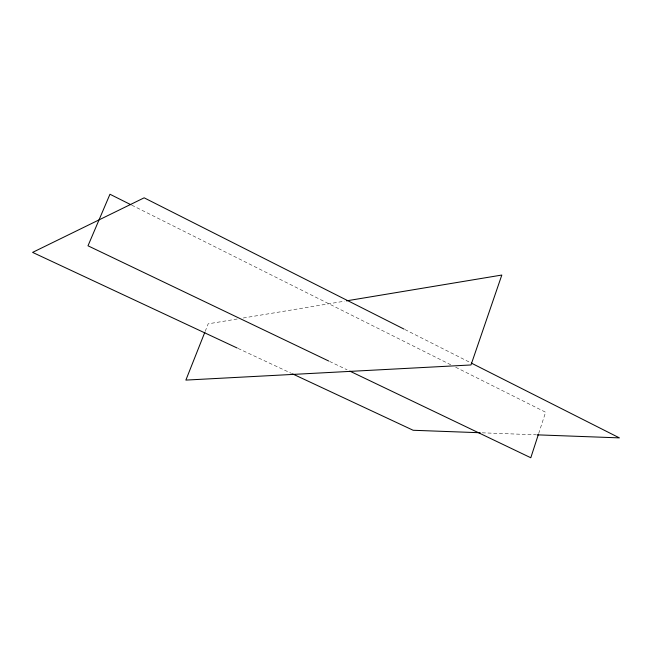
<?xml version="1.0" encoding="UTF-8"?>
<svg xmlns="http://www.w3.org/2000/svg" width="652" height="652" viewBox="0 0 652 652"><rect width="100%" height="100%" fill="white"/><g stroke="black" fill="none" stroke-linecap="round" stroke-linejoin="round"><path stroke-width="0.49" stroke-dasharray="3.26 2.44" d="M538.674 433.531L545.61 412.219L454.656 366.717M205.209 331.33L208.184 323.832L238.249 318.836M243.253 318.005L344.476 301.191M482.252 432.822L536.091 434.811M238.086 348.437L291.534 373.417M329.602 361.444L347.06 369.798M131.785 205.168L451.021 364.892M404.949 329.553L470.369 362.602"/><path stroke-width="0.98" d="M538.356 434.501L530.793 457.753L349.814 371.118M204.834 332.267L185.877 380.092L470.997 364.965L501.82 275.046L346.481 300.857M480.214 432.749L413.164 430.271L292.455 373.849M537.109 434.843L619.4 437.883L471.282 363.066M237.165 348.005L32.6 252.389L144.149 197.825L404.036 329.097M328.69 361.004L87.996 245.796L109.96 194.247L130.881 204.72"/></g></svg>
